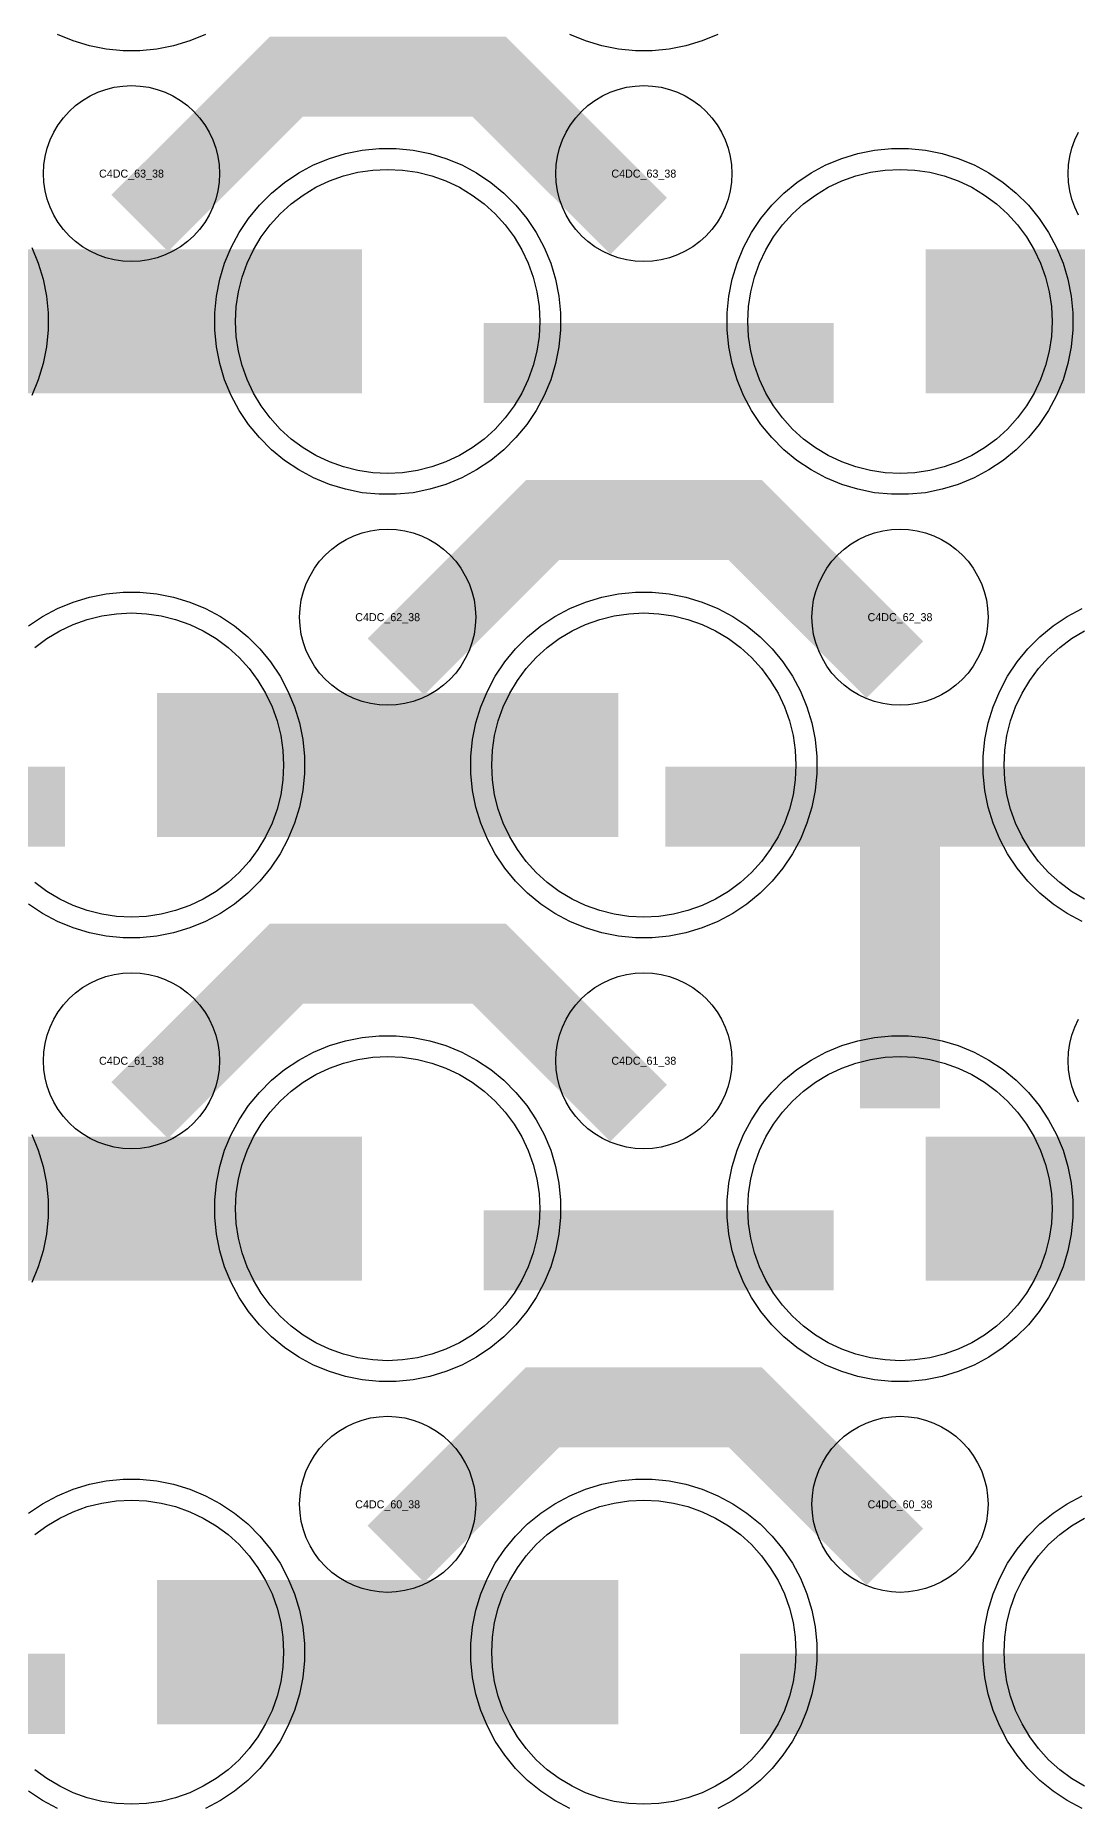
# Model space of a CAD drawing. Extents: x -11880 to 11880, y -14992 to 14992.
# Drawn here: x 130 to 455, y -6574 to -6021 of the extents above; entities that cross this region are included whole.
import ezdxf
from ezdxf.enums import TextEntityAlignment as Align

# ---------------------------------------------------------------- set-up
doc = ezdxf.new("R2010")
doc.units = 0
doc.header["$MEASUREMENT"] = 0
for name, color, linetype in [('GDS_775_DT_237', 138, 'CONTINUOUS'), ('RDL1_FS', 34, 'CONTINUOUS'), ('RDL_BS', 160, 'CONTINUOUS')]:
    doc.layers.add(name, color=color, linetype=linetype)

msp = doc.modelspace()

# ---------------------------------------------------------------- linework, layer by layer
at = {"layer": 'RDL1_FS'}
for points in [[(240, -6157.539), (235.343, -6157.31), (230.732, -6156.626), (226.209, -6155.494), (221.819, -6153.922), (217.605, -6151.93), (213.605, -6149.532), (209.86, -6146.754), (206.406, -6143.624), (203.276, -6140.17), (200.498, -6136.425), (198.1, -6132.425), (196.108, -6128.211), (194.536, -6123.821), (193.404, -6119.298), (192.72, -6114.687), (192.491, -6110.03), (192.72, -6105.373), (193.404, -6100.762), (194.536, -6096.239), (196.108, -6091.849), (198.1, -6087.635), (200.498, -6083.635), (203.276, -6079.89), (206.406, -6076.436), (209.86, -6073.306), (213.605, -6070.528), (217.605, -6068.13), (221.819, -6066.138), (226.209, -6064.566), (230.732, -6063.434), (235.343, -6062.75), (240, -6062.521), (244.657, -6062.75), (249.268, -6063.434), (253.791, -6064.566), (258.181, -6066.138), (262.395, -6068.13), (266.395, -6070.528), (270.14, -6073.306), (273.594, -6076.436), (276.724, -6079.89), (279.502, -6083.635), (281.9, -6087.635), (283.892, -6091.849), (285.464, -6096.239), (286.596, -6100.762), (287.28, -6105.373), (287.509, -6110.03), (287.28, -6114.687), (286.596, -6119.298), (285.464, -6123.821), (283.892, -6128.211), (281.9, -6132.425), (279.502, -6136.425), (276.724, -6140.17), (273.594, -6143.624), (270.14, -6146.754), (266.395, -6149.532), (262.395, -6151.93), (258.181, -6153.922), (253.791, -6155.494), (249.268, -6156.626), (244.657, -6157.31)], [(400, -6157.539), (395.343, -6157.31), (390.732, -6156.626), (386.209, -6155.494), (381.819, -6153.922), (377.605, -6151.93), (373.605, -6149.532), (369.86, -6146.754), (366.406, -6143.624), (363.276, -6140.17), (360.498, -6136.425), (358.1, -6132.425), (356.108, -6128.211), (354.536, -6123.821), (353.404, -6119.298), (352.72, -6114.687), (352.491, -6110.03), (352.72, -6105.373), (353.404, -6100.762), (354.536, -6096.239), (356.108, -6091.849), (358.1, -6087.635), (360.498, -6083.635), (363.276, -6079.89), (366.406, -6076.436), (369.86, -6073.306), (373.605, -6070.528), (377.605, -6068.13), (381.819, -6066.138), (386.209, -6064.566), (390.732, -6063.434), (395.343, -6062.75), (400, -6062.521), (404.657, -6062.75), (409.268, -6063.434), (413.791, -6064.566), (418.181, -6066.138), (422.395, -6068.13), (426.395, -6070.528), (430.14, -6073.306), (433.594, -6076.436), (436.724, -6079.89), (439.502, -6083.635), (441.9, -6087.635), (443.892, -6091.849), (445.464, -6096.239), (446.596, -6100.762), (447.28, -6105.373), (447.509, -6110.03), (447.28, -6114.687), (446.596, -6119.298), (445.464, -6123.821), (443.892, -6128.211), (441.9, -6132.425), (439.502, -6136.425), (436.724, -6140.17), (433.594, -6143.624), (430.14, -6146.754), (426.395, -6149.532), (422.395, -6151.93), (418.181, -6153.922), (413.791, -6155.494), (409.268, -6156.626), (404.657, -6157.31)], [(320, -6573.229), (315.343, -6573), (310.732, -6572.316), (306.209, -6571.184), (301.819, -6569.612), (297.605, -6567.62), (293.605, -6565.222), (289.86, -6562.444), (286.406, -6559.314), (283.276, -6555.86), (280.498, -6552.115), (278.1, -6548.115), (276.108, -6543.901), (274.536, -6539.511), (273.404, -6534.988), (272.72, -6530.377), (272.491, -6525.72), (272.72, -6521.063), (273.404, -6516.452), (274.536, -6511.929), (276.108, -6507.539), (278.1, -6503.325), (280.498, -6499.325), (283.276, -6495.58), (286.406, -6492.126), (289.86, -6488.996), (293.605, -6486.218), (297.605, -6483.82), (301.819, -6481.828), (306.209, -6480.256), (310.732, -6479.124), (315.343, -6478.44), (320, -6478.211), (324.657, -6478.44), (329.268, -6479.124), (333.791, -6480.256), (338.181, -6481.828), (342.395, -6483.82), (346.395, -6486.218), (350.14, -6488.996), (353.594, -6492.126), (356.724, -6495.58), (359.502, -6499.325), (361.9, -6503.325), (363.892, -6507.539), (365.464, -6511.929), (366.596, -6516.452), (367.28, -6521.063), (367.509, -6525.72), (367.28, -6530.377), (366.596, -6534.988), (365.464, -6539.511), (363.892, -6543.901), (361.9, -6548.115), (359.502, -6552.115), (356.724, -6555.86), (353.594, -6559.314), (350.14, -6562.444), (346.395, -6565.222), (342.395, -6567.62), (338.181, -6569.612), (333.791, -6571.184), (329.268, -6572.316), (324.657, -6573)]]:
    msp.add_lwpolyline(points, close=True, dxfattribs=at)
for points in [[(88.002, -6110.03, 45, 45, 0), (160.002, -6110.03, 45, 45, 0)], [(160.002, -6110.03, 45, 45, 0), (232.002, -6110.03, 45, 45, 0)], [(408.002, -6110.03, 45, 45, 0), (480.002, -6110.03, 45, 45, 0)], [(168.002, -6525.72, 45, 45, 0), (240.002, -6525.72, 45, 45, 0)], [(240.002, -6525.72, 45, 45, 0), (312.002, -6525.72, 45, 45, 0)]]:
    msp.add_lwpolyline(points, format="xyseb", dxfattribs=at)
at = {"layer": 'RDL1_FS', "color": 241, "true_color": 0xf7abae}
for points in [[(129.86, -6211.866), (133.605, -6209.088), (137.605, -6206.69), (141.819, -6204.698), (146.209, -6203.126), (150.732, -6201.994), (155.343, -6201.31), (160, -6201.081), (164.657, -6201.31), (169.268, -6201.994), (173.791, -6203.126), (178.181, -6204.698), (182.395, -6206.69), (186.395, -6209.088), (190.14, -6211.866), (193.594, -6214.996), (196.724, -6218.45), (199.502, -6222.195), (201.9, -6226.195), (203.892, -6230.409), (205.464, -6234.799), (206.596, -6239.322), (207.28, -6243.933), (207.509, -6248.59), (207.28, -6253.247), (206.596, -6257.858), (205.464, -6262.381), (203.892, -6266.771), (201.9, -6270.985), (199.502, -6274.985), (196.724, -6278.73), (193.594, -6282.184), (190.14, -6285.314), (186.395, -6288.092), (182.395, -6290.49), (178.181, -6292.482), (173.791, -6294.054), (169.268, -6295.186), (164.657, -6295.87), (160, -6296.099), (155.343, -6295.87), (150.732, -6295.186), (146.209, -6294.054), (141.819, -6292.482), (137.605, -6290.49), (133.605, -6288.092), (129.86, -6285.314)], [(457.605, -6290.49), (453.605, -6288.092), (449.86, -6285.314), (446.406, -6282.184), (443.276, -6278.73), (440.498, -6274.985), (438.1, -6270.985), (436.108, -6266.771), (434.536, -6262.381), (433.404, -6257.858), (432.72, -6253.247), (432.491, -6248.59), (432.72, -6243.933), (433.404, -6239.322), (434.536, -6234.799), (436.108, -6230.409), (438.1, -6226.195), (440.498, -6222.195), (443.276, -6218.45), (446.406, -6214.996), (449.86, -6211.866), (453.605, -6209.088), (457.605, -6206.69)]]:
    msp.add_lwpolyline(points, dxfattribs=at)
for points in [[(320, -6296.099), (315.343, -6295.87), (310.732, -6295.186), (306.209, -6294.054), (301.819, -6292.482), (297.605, -6290.49), (293.605, -6288.092), (289.86, -6285.314), (286.406, -6282.184), (283.276, -6278.73), (280.498, -6274.985), (278.1, -6270.985), (276.108, -6266.771), (274.536, -6262.381), (273.404, -6257.858), (272.72, -6253.247), (272.491, -6248.59), (272.72, -6243.933), (273.404, -6239.322), (274.536, -6234.799), (276.108, -6230.409), (278.1, -6226.195), (280.498, -6222.195), (283.276, -6218.45), (286.406, -6214.996), (289.86, -6211.866), (293.605, -6209.088), (297.605, -6206.69), (301.819, -6204.698), (306.209, -6203.126), (310.732, -6201.994), (315.343, -6201.31), (320, -6201.081), (324.657, -6201.31), (329.268, -6201.994), (333.791, -6203.126), (338.181, -6204.698), (342.395, -6206.69), (346.395, -6209.088), (350.14, -6211.866), (353.594, -6214.996), (356.724, -6218.45), (359.502, -6222.195), (361.9, -6226.195), (363.892, -6230.409), (365.464, -6234.799), (366.596, -6239.322), (367.28, -6243.933), (367.509, -6248.59), (367.28, -6253.247), (366.596, -6257.858), (365.464, -6262.381), (363.892, -6266.771), (361.9, -6270.985), (359.502, -6274.985), (356.724, -6278.73), (353.594, -6282.184), (350.14, -6285.314), (346.395, -6288.092), (342.395, -6290.49), (338.181, -6292.482), (333.791, -6294.054), (329.268, -6295.186), (324.657, -6295.87)], [(240, -6434.664), (235.343, -6434.435), (230.732, -6433.751), (226.209, -6432.619), (221.819, -6431.047), (217.605, -6429.055), (213.605, -6426.657), (209.86, -6423.879), (206.406, -6420.749), (203.276, -6417.295), (200.498, -6413.55), (198.1, -6409.55), (196.108, -6405.336), (194.536, -6400.946), (193.404, -6396.423), (192.72, -6391.812), (192.491, -6387.155), (192.72, -6382.498), (193.404, -6377.887), (194.536, -6373.364), (196.108, -6368.974), (198.1, -6364.76), (200.498, -6360.76), (203.276, -6357.015), (206.406, -6353.561), (209.86, -6350.431), (213.605, -6347.653), (217.605, -6345.255), (221.819, -6343.263), (226.209, -6341.691), (230.732, -6340.559), (235.343, -6339.875), (240, -6339.646), (244.657, -6339.875), (249.268, -6340.559), (253.791, -6341.691), (258.181, -6343.263), (262.395, -6345.255), (266.395, -6347.653), (270.14, -6350.431), (273.594, -6353.561), (276.724, -6357.015), (279.502, -6360.76), (281.9, -6364.76), (283.892, -6368.974), (285.464, -6373.364), (286.596, -6377.887), (287.28, -6382.498), (287.509, -6387.155), (287.28, -6391.812), (286.596, -6396.423), (285.464, -6400.946), (283.892, -6405.336), (281.9, -6409.55), (279.502, -6413.55), (276.724, -6417.295), (273.594, -6420.749), (270.14, -6423.879), (266.395, -6426.657), (262.395, -6429.055), (258.181, -6431.047), (253.791, -6432.619), (249.268, -6433.751), (244.657, -6434.435)], [(400, -6434.664), (395.343, -6434.435), (390.732, -6433.751), (386.209, -6432.619), (381.819, -6431.047), (377.605, -6429.055), (373.605, -6426.657), (369.86, -6423.879), (366.406, -6420.749), (363.276, -6417.295), (360.498, -6413.55), (358.1, -6409.55), (356.108, -6405.336), (354.536, -6400.946), (353.404, -6396.423), (352.72, -6391.812), (352.491, -6387.155), (352.72, -6382.498), (353.404, -6377.887), (354.536, -6373.364), (356.108, -6368.974), (358.1, -6364.76), (360.498, -6360.76), (363.276, -6357.015), (366.406, -6353.561), (369.86, -6350.431), (373.605, -6347.653), (377.605, -6345.255), (381.819, -6343.263), (386.209, -6341.691), (390.732, -6340.559), (395.343, -6339.875), (400, -6339.646), (404.657, -6339.875), (409.268, -6340.559), (413.791, -6341.691), (418.181, -6343.263), (422.395, -6345.255), (426.395, -6347.653), (430.14, -6350.431), (433.594, -6353.561), (436.724, -6357.015), (439.502, -6360.76), (441.9, -6364.76), (443.892, -6368.974), (445.464, -6373.364), (446.596, -6377.887), (447.28, -6382.498), (447.509, -6387.155), (447.28, -6391.812), (446.596, -6396.423), (445.464, -6400.946), (443.892, -6405.336), (441.9, -6409.55), (439.502, -6413.55), (436.724, -6417.295), (433.594, -6420.749), (430.14, -6423.879), (426.395, -6426.657), (422.395, -6429.055), (418.181, -6431.047), (413.791, -6432.619), (409.268, -6433.751), (404.657, -6434.435)]]:
    msp.add_lwpolyline(points, close=True, dxfattribs=at)
for points in [[(168.002, -6248.59, 45, 45, 0), (240.002, -6248.59, 45, 45, 0)], [(240.002, -6248.59, 45, 45, 0), (312.002, -6248.59, 45, 45, 0)], [(88.002, -6387.155, 45, 45, 0), (160.002, -6387.155, 45, 45, 0)], [(160.002, -6387.155, 45, 45, 0), (232.002, -6387.155, 45, 45, 0)], [(408.002, -6387.155, 45, 45, 0), (480.002, -6387.155, 45, 45, 0)]]:
    msp.add_lwpolyline(points, format="xyseb", dxfattribs=at)
at = {"layer": 'RDL1_FS'}
for points in [[(129.86, -6488.996), (133.605, -6486.218), (137.605, -6483.82), (141.819, -6481.828), (146.209, -6480.256), (150.732, -6479.124), (155.343, -6478.44), (160, -6478.211), (164.657, -6478.44), (169.268, -6479.124), (173.791, -6480.256), (178.181, -6481.828), (182.395, -6483.82), (186.395, -6486.218), (190.14, -6488.996), (193.594, -6492.126), (196.724, -6495.58), (199.502, -6499.325), (201.9, -6503.325), (203.892, -6507.539), (205.464, -6511.929), (206.596, -6516.452), (207.28, -6521.063), (207.509, -6525.72), (207.28, -6530.377), (206.596, -6534.988), (205.464, -6539.511), (203.892, -6543.901), (201.9, -6548.115), (199.502, -6552.115), (196.724, -6555.86), (193.594, -6559.314), (190.14, -6562.444), (186.395, -6565.222), (182.395, -6567.62), (178.181, -6569.612), (173.791, -6571.184), (169.268, -6572.316), (164.657, -6573), (160, -6573.229), (155.343, -6573), (150.732, -6572.316), (146.209, -6571.184), (141.819, -6569.612), (137.605, -6567.62), (133.605, -6565.222), (129.86, -6562.444)], [(457.605, -6567.62), (453.605, -6565.222), (449.86, -6562.444), (446.406, -6559.314), (443.276, -6555.86), (440.498, -6552.115), (438.1, -6548.115), (436.108, -6543.901), (434.536, -6539.511), (433.404, -6534.988), (432.72, -6530.377), (432.491, -6525.72), (432.72, -6521.063), (433.404, -6516.452), (434.536, -6511.929), (436.108, -6507.539), (438.1, -6503.325), (440.498, -6499.325), (443.276, -6495.58), (446.406, -6492.126), (449.86, -6488.996), (453.605, -6486.218), (457.605, -6483.82)]]:
    msp.add_lwpolyline(points, dxfattribs=at)
at = {"layer": 'RDL_BS'}
for points in [[(183.115, -6020.34), (178.205, -6022.371), (173.165, -6023.902), (167.938, -6024.948), (162.644, -6025.465), (157.356, -6025.465), (152.062, -6024.948), (146.835, -6023.902), (141.795, -6022.371), (136.885, -6020.34)], [(343.115, -6020.34), (338.205, -6022.371), (333.165, -6023.902), (327.938, -6024.948), (322.644, -6025.465), (317.356, -6025.465), (312.062, -6024.948), (306.835, -6023.902), (301.795, -6022.371), (296.885, -6020.34)], [(455.75, -6076.798), (454.598, -6074.361), (453.691, -6071.826), (453.034, -6069.207), (452.638, -6066.535), (452.506, -6063.842), (452.638, -6061.149), (453.034, -6058.477), (453.691, -6055.858), (454.598, -6053.323), (455.75, -6050.886)], [(128.875, -6086.915), (130.906, -6091.825), (132.437, -6096.865), (133.483, -6102.092), (134, -6107.386), (134, -6112.674), (133.483, -6117.968), (132.437, -6123.195), (130.906, -6128.235), (128.875, -6133.145)], [(455.75, -6353.923), (454.598, -6351.486), (453.691, -6348.951), (453.034, -6346.332), (452.638, -6343.66), (452.506, -6340.967), (452.638, -6338.274), (453.034, -6335.602), (453.691, -6332.983), (454.598, -6330.448), (455.75, -6328.011)], [(127.809, -6482.284), (132.223, -6479.337), (136.885, -6476.845), (141.795, -6474.814), (146.835, -6473.283), (152.062, -6472.237), (157.356, -6471.72), (162.644, -6471.72), (167.938, -6472.237), (173.165, -6473.283), (178.205, -6474.814), (183.115, -6476.845), (187.777, -6479.337), (192.191, -6482.284), (196.292, -6485.646), (200.074, -6489.428), (203.436, -6493.529), (206.383, -6497.943), (208.875, -6502.605), (210.906, -6507.515), (212.437, -6512.555), (213.483, -6517.782), (214, -6523.076), (214, -6528.364), (213.483, -6533.658), (212.437, -6538.885), (210.906, -6543.925), (208.875, -6548.835), (206.383, -6553.497), (203.436, -6557.911), (200.074, -6562.012), (196.292, -6565.794), (192.191, -6569.156), (187.777, -6572.103), (183.115, -6574.595)], [(296.885, -6574.595), (292.223, -6572.103), (287.809, -6569.156), (283.708, -6565.794), (279.926, -6562.012), (276.564, -6557.911), (273.617, -6553.497), (271.125, -6548.835), (269.094, -6543.925), (267.563, -6538.885), (266.517, -6533.658), (266, -6528.364), (266, -6523.076), (266.517, -6517.782), (267.563, -6512.555), (269.094, -6507.515), (271.125, -6502.605), (273.617, -6497.943), (276.564, -6493.529), (279.926, -6489.428), (283.708, -6485.646), (287.809, -6482.284), (292.223, -6479.337), (296.885, -6476.845), (301.795, -6474.814), (306.835, -6473.283), (312.062, -6472.237), (317.356, -6471.72), (322.644, -6471.72), (327.938, -6472.237), (333.165, -6473.283), (338.205, -6474.814), (343.115, -6476.845), (347.777, -6479.337), (352.191, -6482.284), (356.292, -6485.646), (360.074, -6489.428), (363.436, -6493.529), (366.383, -6497.943), (368.875, -6502.605), (370.906, -6507.515), (372.437, -6512.555), (373.483, -6517.782), (374, -6523.076), (374, -6528.364), (373.483, -6533.658), (372.437, -6538.885), (370.906, -6543.925), (368.875, -6548.835), (366.383, -6553.497), (363.436, -6557.911), (360.074, -6562.012), (356.292, -6565.794), (352.191, -6569.156), (347.777, -6572.103), (343.115, -6574.595)], [(456.885, -6574.595), (452.223, -6572.103), (447.809, -6569.156), (443.708, -6565.794), (439.926, -6562.012), (436.564, -6557.911), (433.617, -6553.497), (431.125, -6548.835), (429.094, -6543.925), (427.563, -6538.885), (426.517, -6533.658), (426, -6528.364), (426, -6523.076), (426.517, -6517.782), (427.563, -6512.555), (429.094, -6507.515), (431.125, -6502.605), (433.617, -6497.943), (436.564, -6493.529), (439.926, -6489.428), (443.708, -6485.646), (447.809, -6482.284), (452.223, -6479.337), (456.885, -6476.845)], [(136.885, -6574.595), (132.223, -6572.103), (127.809, -6569.156)]]:
    msp.add_lwpolyline(points, dxfattribs=at)
for points in [[(162.562, -6079.344, 25, 25, 0), (208.377, -6033.529, 25, 25, 0), (241.93, -6033.529, 25, 25, 0)], [(318.401, -6080.243, 25, 25, 0), (271.687, -6033.529, 25, 25, 0), (241.929, -6033.529, 25, 25, 0)], [(270.016, -6123.043, 25, 25, 0), (379.281, -6123.043, 25, 25, 0)], [(242.562, -6217.904, 25, 25, 0), (288.377, -6172.089, 25, 25, 0), (321.93, -6172.089, 25, 25, 0)], [(398.401, -6218.803, 25, 25, 0), (351.687, -6172.089, 25, 25, 0), (321.929, -6172.089, 25, 25, 0)], [(162.562, -6356.469, 25, 25, 0), (208.377, -6310.654, 25, 25, 0), (241.93, -6310.654, 25, 25, 0)], [(318.401, -6357.368, 25, 25, 0), (271.687, -6310.654, 25, 25, 0), (241.929, -6310.654, 25, 25, 0)], [(242.562, -6495.034, 25, 25, 0), (288.377, -6449.219, 25, 25, 0), (321.93, -6449.219, 25, 25, 0)], [(398.401, -6495.933, 25, 25, 0), (351.687, -6449.219, 25, 25, 0), (321.929, -6449.219, 25, 25, 0)], [(30.016, -6538.733, 25, 25, 0), (139.281, -6538.733, 25, 25, 0)], [(350.016, -6538.733, 25, 25, 0), (459.281, -6538.733, 25, 25, 0)]]:
    msp.add_lwpolyline(points, format="xyseb", dxfattribs=at)
for points in [[(160, -6091.336), (157.307, -6091.204), (154.635, -6090.808), (152.016, -6090.151), (149.481, -6089.244), (147.044, -6088.092), (144.72, -6086.699), (142.557, -6085.096), (140.558, -6083.284), (138.746, -6081.285), (137.143, -6079.122), (135.75, -6076.798), (134.598, -6074.361), (133.691, -6071.826), (133.034, -6069.207), (132.638, -6066.535), (132.506, -6063.842), (132.638, -6061.149), (133.034, -6058.477), (133.691, -6055.858), (134.598, -6053.323), (135.75, -6050.886), (137.143, -6048.562), (138.746, -6046.399), (140.558, -6044.4), (142.557, -6042.588), (144.72, -6040.985), (147.044, -6039.592), (149.481, -6038.44), (152.016, -6037.533), (154.635, -6036.876), (157.307, -6036.48), (160, -6036.348), (162.693, -6036.48), (165.365, -6036.876), (167.984, -6037.533), (170.519, -6038.44), (172.956, -6039.592), (175.28, -6040.985), (177.443, -6042.588), (179.442, -6044.4), (181.254, -6046.399), (182.857, -6048.562), (184.25, -6050.886), (185.402, -6053.323), (186.309, -6055.858), (186.966, -6058.477), (187.362, -6061.149), (187.494, -6063.842), (187.362, -6066.535), (186.966, -6069.207), (186.309, -6071.826), (185.402, -6074.361), (184.25, -6076.798), (182.857, -6079.122), (181.254, -6081.285), (179.442, -6083.284), (177.443, -6085.096), (175.28, -6086.699), (172.956, -6088.092), (170.519, -6089.244), (167.984, -6090.151), (165.365, -6090.808), (162.693, -6091.204)], [(320, -6091.336), (317.307, -6091.204), (314.635, -6090.808), (312.016, -6090.151), (309.481, -6089.244), (307.044, -6088.092), (304.72, -6086.699), (302.557, -6085.096), (300.558, -6083.284), (298.746, -6081.285), (297.143, -6079.122), (295.75, -6076.798), (294.598, -6074.361), (293.691, -6071.826), (293.034, -6069.207), (292.638, -6066.535), (292.506, -6063.842), (292.638, -6061.149), (293.034, -6058.477), (293.691, -6055.858), (294.598, -6053.323), (295.75, -6050.886), (297.143, -6048.562), (298.746, -6046.399), (300.558, -6044.4), (302.557, -6042.588), (304.72, -6040.985), (307.044, -6039.592), (309.481, -6038.44), (312.016, -6037.533), (314.635, -6036.876), (317.307, -6036.48), (320, -6036.348), (322.693, -6036.48), (325.365, -6036.876), (327.984, -6037.533), (330.519, -6038.44), (332.956, -6039.592), (335.28, -6040.985), (337.443, -6042.588), (339.442, -6044.4), (341.254, -6046.399), (342.857, -6048.562), (344.25, -6050.886), (345.402, -6053.323), (346.309, -6055.858), (346.966, -6058.477), (347.362, -6061.149), (347.494, -6063.842), (347.362, -6066.535), (346.966, -6069.207), (346.309, -6071.826), (345.402, -6074.361), (344.25, -6076.798), (342.857, -6079.122), (341.254, -6081.285), (339.442, -6083.284), (337.443, -6085.096), (335.28, -6086.699), (332.956, -6088.092), (330.519, -6089.244), (327.984, -6090.151), (325.365, -6090.808), (322.693, -6091.204)], [(237.356, -6164.03), (232.062, -6163.513), (226.835, -6162.467), (221.795, -6160.936), (216.885, -6158.905), (212.223, -6156.413), (207.809, -6153.466), (203.708, -6150.104), (199.926, -6146.322), (196.564, -6142.221), (193.617, -6137.807), (191.125, -6133.145), (189.094, -6128.235), (187.563, -6123.195), (186.517, -6117.968), (186, -6112.674), (186, -6107.386), (186.517, -6102.092), (187.563, -6096.865), (189.094, -6091.825), (191.125, -6086.915), (193.617, -6082.253), (196.564, -6077.839), (199.926, -6073.738), (203.708, -6069.956), (207.809, -6066.594), (212.223, -6063.647), (216.885, -6061.155), (221.795, -6059.124), (226.835, -6057.593), (232.062, -6056.547), (237.356, -6056.03), (242.644, -6056.03), (247.938, -6056.547), (253.165, -6057.593), (258.205, -6059.124), (263.115, -6061.155), (267.777, -6063.647), (272.191, -6066.594), (276.292, -6069.956), (280.074, -6073.738), (283.436, -6077.839), (286.383, -6082.253), (288.875, -6086.915), (290.906, -6091.825), (292.437, -6096.865), (293.483, -6102.092), (294, -6107.386), (294, -6112.674), (293.483, -6117.968), (292.437, -6123.195), (290.906, -6128.235), (288.875, -6133.145), (286.383, -6137.807), (283.436, -6142.221), (280.074, -6146.322), (276.292, -6150.104), (272.191, -6153.466), (267.777, -6156.413), (263.115, -6158.905), (258.205, -6160.936), (253.165, -6162.467), (247.938, -6163.513), (242.644, -6164.03)], [(397.356, -6164.03), (392.062, -6163.513), (386.835, -6162.467), (381.795, -6160.936), (376.885, -6158.905), (372.223, -6156.413), (367.809, -6153.466), (363.708, -6150.104), (359.926, -6146.322), (356.564, -6142.221), (353.617, -6137.807), (351.125, -6133.145), (349.094, -6128.235), (347.563, -6123.195), (346.517, -6117.968), (346, -6112.674), (346, -6107.386), (346.517, -6102.092), (347.563, -6096.865), (349.094, -6091.825), (351.125, -6086.915), (353.617, -6082.253), (356.564, -6077.839), (359.926, -6073.738), (363.708, -6069.956), (367.809, -6066.594), (372.223, -6063.647), (376.885, -6061.155), (381.795, -6059.124), (386.835, -6057.593), (392.062, -6056.547), (397.356, -6056.03), (402.644, -6056.03), (407.938, -6056.547), (413.165, -6057.593), (418.205, -6059.124), (423.115, -6061.155), (427.777, -6063.647), (432.191, -6066.594), (436.292, -6069.956), (440.074, -6073.738), (443.436, -6077.839), (446.383, -6082.253), (448.875, -6086.915), (450.906, -6091.825), (452.437, -6096.865), (453.483, -6102.092), (454, -6107.386), (454, -6112.674), (453.483, -6117.968), (452.437, -6123.195), (450.906, -6128.235), (448.875, -6133.145), (446.383, -6137.807), (443.436, -6142.221), (440.074, -6146.322), (436.292, -6150.104), (432.191, -6153.466), (427.777, -6156.413), (423.115, -6158.905), (418.205, -6160.936), (413.165, -6162.467), (407.938, -6163.513), (402.644, -6164.03)], [(240, -6229.896), (237.307, -6229.764), (234.635, -6229.368), (232.016, -6228.711), (229.481, -6227.804), (227.044, -6226.652), (224.72, -6225.259), (222.557, -6223.656), (220.558, -6221.844), (218.746, -6219.845), (217.143, -6217.682), (215.75, -6215.358), (214.598, -6212.921), (213.691, -6210.386), (213.034, -6207.767), (212.638, -6205.095), (212.506, -6202.402), (212.638, -6199.709), (213.034, -6197.037), (213.691, -6194.418), (214.598, -6191.883), (215.75, -6189.446), (217.143, -6187.122), (218.746, -6184.959), (220.558, -6182.96), (222.557, -6181.148), (224.72, -6179.545), (227.044, -6178.152), (229.481, -6177), (232.016, -6176.093), (234.635, -6175.436), (237.307, -6175.04), (240, -6174.908), (242.693, -6175.04), (245.365, -6175.436), (247.984, -6176.093), (250.519, -6177), (252.956, -6178.152), (255.28, -6179.545), (257.443, -6181.148), (259.442, -6182.96), (261.254, -6184.959), (262.857, -6187.122), (264.25, -6189.446), (265.402, -6191.883), (266.309, -6194.418), (266.966, -6197.037), (267.362, -6199.709), (267.494, -6202.402), (267.362, -6205.095), (266.966, -6207.767), (266.309, -6210.386), (265.402, -6212.921), (264.25, -6215.358), (262.857, -6217.682), (261.254, -6219.845), (259.442, -6221.844), (257.443, -6223.656), (255.28, -6225.259), (252.956, -6226.652), (250.519, -6227.804), (247.984, -6228.711), (245.365, -6229.368), (242.693, -6229.764)], [(400, -6229.896), (397.307, -6229.764), (394.635, -6229.368), (392.016, -6228.711), (389.481, -6227.804), (387.044, -6226.652), (384.72, -6225.259), (382.557, -6223.656), (380.558, -6221.844), (378.746, -6219.845), (377.143, -6217.682), (375.75, -6215.358), (374.598, -6212.921), (373.691, -6210.386), (373.034, -6207.767), (372.638, -6205.095), (372.506, -6202.402), (372.638, -6199.709), (373.034, -6197.037), (373.691, -6194.418), (374.598, -6191.883), (375.75, -6189.446), (377.143, -6187.122), (378.746, -6184.959), (380.558, -6182.96), (382.557, -6181.148), (384.72, -6179.545), (387.044, -6178.152), (389.481, -6177), (392.016, -6176.093), (394.635, -6175.436), (397.307, -6175.04), (400, -6174.908), (402.693, -6175.04), (405.365, -6175.436), (407.984, -6176.093), (410.519, -6177), (412.956, -6178.152), (415.28, -6179.545), (417.443, -6181.148), (419.442, -6182.96), (421.254, -6184.959), (422.857, -6187.122), (424.25, -6189.446), (425.402, -6191.883), (426.309, -6194.418), (426.966, -6197.037), (427.362, -6199.709), (427.494, -6202.402), (427.362, -6205.095), (426.966, -6207.767), (426.309, -6210.386), (425.402, -6212.921), (424.25, -6215.358), (422.857, -6217.682), (421.254, -6219.845), (419.442, -6221.844), (417.443, -6223.656), (415.28, -6225.259), (412.956, -6226.652), (410.519, -6227.804), (407.984, -6228.711), (405.365, -6229.368), (402.693, -6229.764)], [(160, -6368.461), (157.307, -6368.329), (154.635, -6367.933), (152.016, -6367.276), (149.481, -6366.369), (147.044, -6365.217), (144.72, -6363.824), (142.557, -6362.221), (140.558, -6360.409), (138.746, -6358.41), (137.143, -6356.247), (135.75, -6353.923), (134.598, -6351.486), (133.691, -6348.951), (133.034, -6346.332), (132.638, -6343.66), (132.506, -6340.967), (132.638, -6338.274), (133.034, -6335.602), (133.691, -6332.983), (134.598, -6330.448), (135.75, -6328.011), (137.143, -6325.687), (138.746, -6323.524), (140.558, -6321.525), (142.557, -6319.713), (144.72, -6318.11), (147.044, -6316.717), (149.481, -6315.565), (152.016, -6314.658), (154.635, -6314.001), (157.307, -6313.605), (160, -6313.473), (162.693, -6313.605), (165.365, -6314.001), (167.984, -6314.658), (170.519, -6315.565), (172.956, -6316.717), (175.28, -6318.11), (177.443, -6319.713), (179.442, -6321.525), (181.254, -6323.524), (182.857, -6325.687), (184.25, -6328.011), (185.402, -6330.448), (186.309, -6332.983), (186.966, -6335.602), (187.362, -6338.274), (187.494, -6340.967), (187.362, -6343.66), (186.966, -6346.332), (186.309, -6348.951), (185.402, -6351.486), (184.25, -6353.923), (182.857, -6356.247), (181.254, -6358.41), (179.442, -6360.409), (177.443, -6362.221), (175.28, -6363.824), (172.956, -6365.217), (170.519, -6366.369), (167.984, -6367.276), (165.365, -6367.933), (162.693, -6368.329)], [(320, -6368.461), (317.307, -6368.329), (314.635, -6367.933), (312.016, -6367.276), (309.481, -6366.369), (307.044, -6365.217), (304.72, -6363.824), (302.557, -6362.221), (300.558, -6360.409), (298.746, -6358.41), (297.143, -6356.247), (295.75, -6353.923), (294.598, -6351.486), (293.691, -6348.951), (293.034, -6346.332), (292.638, -6343.66), (292.506, -6340.967), (292.638, -6338.274), (293.034, -6335.602), (293.691, -6332.983), (294.598, -6330.448), (295.75, -6328.011), (297.143, -6325.687), (298.746, -6323.524), (300.558, -6321.525), (302.557, -6319.713), (304.72, -6318.11), (307.044, -6316.717), (309.481, -6315.565), (312.016, -6314.658), (314.635, -6314.001), (317.307, -6313.605), (320, -6313.473), (322.693, -6313.605), (325.365, -6314.001), (327.984, -6314.658), (330.519, -6315.565), (332.956, -6316.717), (335.28, -6318.11), (337.443, -6319.713), (339.442, -6321.525), (341.254, -6323.524), (342.857, -6325.687), (344.25, -6328.011), (345.402, -6330.448), (346.309, -6332.983), (346.966, -6335.602), (347.362, -6338.274), (347.494, -6340.967), (347.362, -6343.66), (346.966, -6346.332), (346.309, -6348.951), (345.402, -6351.486), (344.25, -6353.923), (342.857, -6356.247), (341.254, -6358.41), (339.442, -6360.409), (337.443, -6362.221), (335.28, -6363.824), (332.956, -6365.217), (330.519, -6366.369), (327.984, -6367.276), (325.365, -6367.933), (322.693, -6368.329)], [(240, -6507.026), (237.307, -6506.894), (234.635, -6506.498), (232.016, -6505.841), (229.481, -6504.934), (227.044, -6503.782), (224.72, -6502.389), (222.557, -6500.786), (220.558, -6498.974), (218.746, -6496.975), (217.143, -6494.812), (215.75, -6492.488), (214.598, -6490.051), (213.691, -6487.516), (213.034, -6484.897), (212.638, -6482.225), (212.506, -6479.532), (212.638, -6476.839), (213.034, -6474.167), (213.691, -6471.548), (214.598, -6469.013), (215.75, -6466.576), (217.143, -6464.252), (218.746, -6462.089), (220.558, -6460.09), (222.557, -6458.278), (224.72, -6456.675), (227.044, -6455.282), (229.481, -6454.13), (232.016, -6453.223), (234.635, -6452.566), (237.307, -6452.17), (240, -6452.038), (242.693, -6452.17), (245.365, -6452.566), (247.984, -6453.223), (250.519, -6454.13), (252.956, -6455.282), (255.28, -6456.675), (257.443, -6458.278), (259.442, -6460.09), (261.254, -6462.089), (262.857, -6464.252), (264.25, -6466.576), (265.402, -6469.013), (266.309, -6471.548), (266.966, -6474.167), (267.362, -6476.839), (267.494, -6479.532), (267.362, -6482.225), (266.966, -6484.897), (266.309, -6487.516), (265.402, -6490.051), (264.25, -6492.488), (262.857, -6494.812), (261.254, -6496.975), (259.442, -6498.974), (257.443, -6500.786), (255.28, -6502.389), (252.956, -6503.782), (250.519, -6504.934), (247.984, -6505.841), (245.365, -6506.498), (242.693, -6506.894)], [(400, -6507.026), (397.307, -6506.894), (394.635, -6506.498), (392.016, -6505.841), (389.481, -6504.934), (387.044, -6503.782), (384.72, -6502.389), (382.557, -6500.786), (380.558, -6498.974), (378.746, -6496.975), (377.143, -6494.812), (375.75, -6492.488), (374.598, -6490.051), (373.691, -6487.516), (373.034, -6484.897), (372.638, -6482.225), (372.506, -6479.532), (372.638, -6476.839), (373.034, -6474.167), (373.691, -6471.548), (374.598, -6469.013), (375.75, -6466.576), (377.143, -6464.252), (378.746, -6462.089), (380.558, -6460.09), (382.557, -6458.278), (384.72, -6456.675), (387.044, -6455.282), (389.481, -6454.13), (392.016, -6453.223), (394.635, -6452.566), (397.307, -6452.17), (400, -6452.038), (402.693, -6452.17), (405.365, -6452.566), (407.984, -6453.223), (410.519, -6454.13), (412.956, -6455.282), (415.28, -6456.675), (417.443, -6458.278), (419.442, -6460.09), (421.254, -6462.089), (422.857, -6464.252), (424.25, -6466.576), (425.402, -6469.013), (426.309, -6471.548), (426.966, -6474.167), (427.362, -6476.839), (427.494, -6479.532), (427.362, -6482.225), (426.966, -6484.897), (426.309, -6487.516), (425.402, -6490.051), (424.25, -6492.488), (422.857, -6494.812), (421.254, -6496.975), (419.442, -6498.974), (417.443, -6500.786), (415.28, -6502.389), (412.956, -6503.782), (410.519, -6504.934), (407.984, -6505.841), (405.365, -6506.498), (402.693, -6506.894)]]:
    msp.add_lwpolyline(points, close=True, dxfattribs=at)
at = {"layer": 'RDL_BS', "color": 241, "true_color": 0xf7abae}
for points in [[(127.809, -6205.154), (132.223, -6202.207), (136.885, -6199.715), (141.795, -6197.684), (146.835, -6196.153), (152.062, -6195.107), (157.356, -6194.59), (162.644, -6194.59), (167.938, -6195.107), (173.165, -6196.153), (178.205, -6197.684), (183.115, -6199.715), (187.777, -6202.207), (192.191, -6205.154), (196.292, -6208.516), (200.074, -6212.298), (203.436, -6216.399), (206.383, -6220.813), (208.875, -6225.475), (210.906, -6230.385), (212.437, -6235.425), (213.483, -6240.652), (214, -6245.946), (214, -6251.234), (213.483, -6256.528), (212.437, -6261.755), (210.906, -6266.795), (208.875, -6271.705), (206.383, -6276.367), (203.436, -6280.781), (200.074, -6284.882), (196.292, -6288.664), (192.191, -6292.026), (187.777, -6294.973), (183.115, -6297.465), (178.205, -6299.496), (173.165, -6301.027), (167.938, -6302.073), (162.644, -6302.59), (157.356, -6302.59), (152.062, -6302.073), (146.835, -6301.027), (141.795, -6299.496), (136.885, -6297.465), (132.223, -6294.973), (127.809, -6292.026)], [(456.885, -6297.465), (452.223, -6294.973), (447.809, -6292.026), (443.708, -6288.664), (439.926, -6284.882), (436.564, -6280.781), (433.617, -6276.367), (431.125, -6271.705), (429.094, -6266.795), (427.563, -6261.755), (426.517, -6256.528), (426, -6251.234), (426, -6245.946), (426.517, -6240.652), (427.563, -6235.425), (429.094, -6230.385), (431.125, -6225.475), (433.617, -6220.813), (436.564, -6216.399), (439.926, -6212.298), (443.708, -6208.516), (447.809, -6205.154), (452.223, -6202.207), (456.885, -6199.715)], [(128.875, -6364.04), (130.906, -6368.95), (132.437, -6373.99), (133.483, -6379.217), (134, -6384.511), (134, -6389.799), (133.483, -6395.093), (132.437, -6400.32), (130.906, -6405.36), (128.875, -6410.27)]]:
    msp.add_lwpolyline(points, dxfattribs=at)
for points in [[(317.356, -6302.59), (312.062, -6302.073), (306.835, -6301.027), (301.795, -6299.496), (296.885, -6297.465), (292.223, -6294.973), (287.809, -6292.026), (283.708, -6288.664), (279.926, -6284.882), (276.564, -6280.781), (273.617, -6276.367), (271.125, -6271.705), (269.094, -6266.795), (267.563, -6261.755), (266.517, -6256.528), (266, -6251.234), (266, -6245.946), (266.517, -6240.652), (267.563, -6235.425), (269.094, -6230.385), (271.125, -6225.475), (273.617, -6220.813), (276.564, -6216.399), (279.926, -6212.298), (283.708, -6208.516), (287.809, -6205.154), (292.223, -6202.207), (296.885, -6199.715), (301.795, -6197.684), (306.835, -6196.153), (312.062, -6195.107), (317.356, -6194.59), (322.644, -6194.59), (327.938, -6195.107), (333.165, -6196.153), (338.205, -6197.684), (343.115, -6199.715), (347.777, -6202.207), (352.191, -6205.154), (356.292, -6208.516), (360.074, -6212.298), (363.436, -6216.399), (366.383, -6220.813), (368.875, -6225.475), (370.906, -6230.385), (372.437, -6235.425), (373.483, -6240.652), (374, -6245.946), (374, -6251.234), (373.483, -6256.528), (372.437, -6261.755), (370.906, -6266.795), (368.875, -6271.705), (366.383, -6276.367), (363.436, -6280.781), (360.074, -6284.882), (356.292, -6288.664), (352.191, -6292.026), (347.777, -6294.973), (343.115, -6297.465), (338.205, -6299.496), (333.165, -6301.027), (327.938, -6302.073), (322.644, -6302.59)], [(237.356, -6441.155), (232.062, -6440.638), (226.835, -6439.592), (221.795, -6438.061), (216.885, -6436.03), (212.223, -6433.538), (207.809, -6430.591), (203.708, -6427.229), (199.926, -6423.447), (196.564, -6419.346), (193.617, -6414.932), (191.125, -6410.27), (189.094, -6405.36), (187.563, -6400.32), (186.517, -6395.093), (186, -6389.799), (186, -6384.511), (186.517, -6379.217), (187.563, -6373.99), (189.094, -6368.95), (191.125, -6364.04), (193.617, -6359.378), (196.564, -6354.964), (199.926, -6350.863), (203.708, -6347.081), (207.809, -6343.719), (212.223, -6340.772), (216.885, -6338.28), (221.795, -6336.249), (226.835, -6334.718), (232.062, -6333.672), (237.356, -6333.155), (242.644, -6333.155), (247.938, -6333.672), (253.165, -6334.718), (258.205, -6336.249), (263.115, -6338.28), (267.777, -6340.772), (272.191, -6343.719), (276.292, -6347.081), (280.074, -6350.863), (283.436, -6354.964), (286.383, -6359.378), (288.875, -6364.04), (290.906, -6368.95), (292.437, -6373.99), (293.483, -6379.217), (294, -6384.511), (294, -6389.799), (293.483, -6395.093), (292.437, -6400.32), (290.906, -6405.36), (288.875, -6410.27), (286.383, -6414.932), (283.436, -6419.346), (280.074, -6423.447), (276.292, -6427.229), (272.191, -6430.591), (267.777, -6433.538), (263.115, -6436.03), (258.205, -6438.061), (253.165, -6439.592), (247.938, -6440.638), (242.644, -6441.155)], [(397.356, -6441.155), (392.062, -6440.638), (386.835, -6439.592), (381.795, -6438.061), (376.885, -6436.03), (372.223, -6433.538), (367.809, -6430.591), (363.708, -6427.229), (359.926, -6423.447), (356.564, -6419.346), (353.617, -6414.932), (351.125, -6410.27), (349.094, -6405.36), (347.563, -6400.32), (346.517, -6395.093), (346, -6389.799), (346, -6384.511), (346.517, -6379.217), (347.563, -6373.99), (349.094, -6368.95), (351.125, -6364.04), (353.617, -6359.378), (356.564, -6354.964), (359.926, -6350.863), (363.708, -6347.081), (367.809, -6343.719), (372.223, -6340.772), (376.885, -6338.28), (381.795, -6336.249), (386.835, -6334.718), (392.062, -6333.672), (397.356, -6333.155), (402.644, -6333.155), (407.938, -6333.672), (413.165, -6334.718), (418.205, -6336.249), (423.115, -6338.28), (427.777, -6340.772), (432.191, -6343.719), (436.292, -6347.081), (440.074, -6350.863), (443.436, -6354.964), (446.383, -6359.378), (448.875, -6364.04), (450.906, -6368.95), (452.437, -6373.99), (453.483, -6379.217), (454, -6384.511), (454, -6389.799), (453.483, -6395.093), (452.437, -6400.32), (450.906, -6405.36), (448.875, -6410.27), (446.383, -6414.932), (443.436, -6419.346), (440.074, -6423.447), (436.292, -6427.229), (432.191, -6430.591), (427.777, -6433.538), (423.115, -6436.03), (418.205, -6438.061), (413.165, -6439.592), (407.938, -6440.638), (402.644, -6441.155)]]:
    msp.add_lwpolyline(points, close=True, dxfattribs=at)
for points in [[(400, -6355.875, 25, 25, 0), (400, -6249.098, 25, 25, 0)], [(30.016, -6261.603, 25, 25, 0), (139.281, -6261.603, 25, 25, 0)], [(412.5, -6261.598, 25, 25, 0), (326.667, -6261.598, 25, 25, 0)], [(372.944, -6261.598, 25, 25, 0), (331.74, -6261.598, 25, 25, 0)], [(350.016, -6261.603, 25, 25, 0), (459.281, -6261.603, 25, 25, 0)], [(400, -6279.567, 25, 25, 0), (400, -6325.187, 25, 25, 0)], [(270.016, -6400.168, 25, 25, 0), (379.281, -6400.168, 25, 25, 0)]]:
    msp.add_lwpolyline(points, format="xyseb", dxfattribs=at)

# ---------------------------------------------------------------- texts
at = {"layer": 'GDS_775_DT_237'}
for s, p in [('C4DC_63_38', (160, -6063.842)), ('C4DC_63_38', (160, -6063.842)), ('C4DC_63_38', (320, -6063.842)), ('C4DC_63_38', (320, -6063.842)), ('C4DC_62_38', (240, -6202.402)), ('C4DC_62_38', (240, -6202.402)), ('C4DC_62_38', (400, -6202.402)), ('C4DC_62_38', (400, -6202.402)), ('C4DC_61_38', (160, -6340.967)), ('C4DC_61_38', (160, -6340.967)), ('C4DC_61_38', (320, -6340.967)), ('C4DC_61_38', (320, -6340.967)), ('C4DC_60_38', (240, -6479.532)), ('C4DC_60_38', (240, -6479.532)), ('C4DC_60_38', (400, -6479.532)), ('C4DC_60_38', (400, -6479.532))]:
    msp.add_text(s, height=2.5, dxfattribs=at).set_placement(p, align=Align.MIDDLE_CENTER)

doc.saveas('drawing.dxf')
